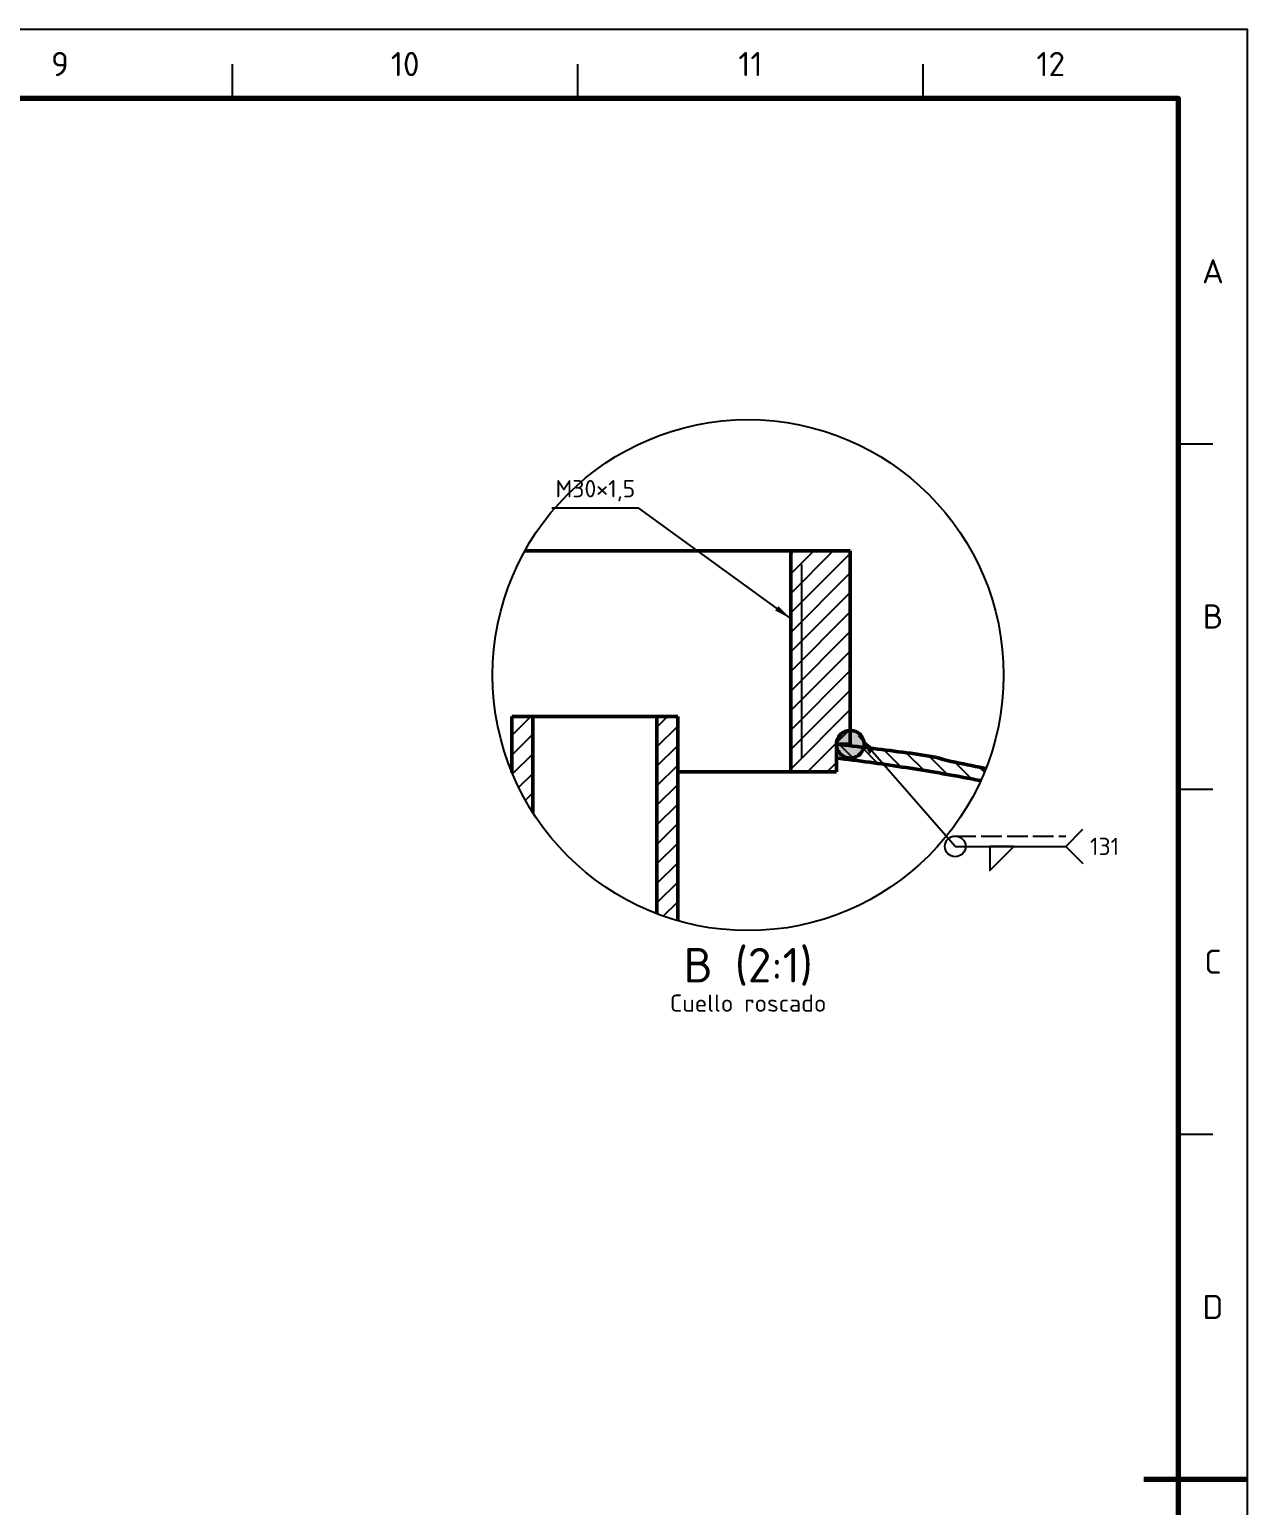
# Model space of a CAD drawing. Header units: millimetres. Extents: x 0 to 594, y 0 to 420.
# Drawn here: x 417.6 to 594, y 206.2 to 420 of the extents above; entities that cross this region are included whole.
import ezdxf
from ezdxf.enums import TextEntityAlignment as Align

# ---------------------------------------------------------------- set-up
doc = ezdxf.new("R2010")
doc.units = ezdxf.units.MM
doc.linetypes.add('ISO02-TRAZOS', pattern=[3.75, 3, -0.75])
for name, color, linetype, lineweight in [('01-VISIBLE', 7, 'CONTINUOUS', 50), ('05-RAYADO', 8, 'CONTINUOUS', 25), ('06-TEXTO', 7, 'CONTINUOUS', 25), ('07-RECUADRO', 7, 'CONTINUOUS', 70), ('08-FINA', 5, 'CONTINUOUS', 25), ('12-SOLDADURA', 6, 'CONTINUOUS', 25)]:
    doc.layers.add(name, color=color, linetype=linetype, lineweight=lineweight)
doc.styles.add('ISO3098', font='isocpeur.ttf')

msp = doc.modelspace()

# ---------------------------------------------------------------- hatches: boundary and pattern name
at = {"layer": '05-RAYADO'}
h = msp.add_hatch(dxfattribs=at)
h.set_pattern_fill('ANSI31', scale=0.62992)
h.paths.add_polyline_path([(534.487, 316.5), (534.487, 312.491), (527.843, 312.491), (527.843, 344.5), (536.467, 344.5), (536.467, 316.5)])
h = msp.add_hatch(dxfattribs=at)
h.set_pattern_fill('ANSI31', scale=0.62992)
h.paths.add_polyline_path([(487.467, 320.5), (490.467, 320.5), (490.467, 306.614), (490.407, 306.705), (489.931, 307.478), (489.473, 308.263), (489.036, 309.058), (488.617, 309.864), (488.219, 310.68), (487.841, 311.506), (487.483, 312.341), (487.467, 312.382)])
h = msp.add_hatch(dxfattribs=at)
h.set_pattern_fill('ANSI31', scale=0.62992)
h.paths.add_polyline_path([(511.467, 320.5), (511.467, 290.936), (510.926, 291.093), (510.06, 291.367), (509.202, 291.663), (508.467, 291.936), (508.467, 320.5)])
h = msp.add_hatch(color=7, dxfattribs=at)
h.dxf.hatch_style = 1
h.paths.add_polyline_path([(538.426, 316.097), (538.305, 315.711), (538.108, 315.357), (537.845, 315.05), (537.525, 314.803), (537.161, 314.624), (536.77, 314.523), (536.365, 314.503), (535.965, 314.564), (535.586, 314.704), (535.242, 314.918), (534.949, 315.197), (534.718, 315.529), (534.558, 315.901), (534.477, 316.298), (534.477, 316.702), (534.558, 317.099), (534.718, 317.471), (534.949, 317.803), (535.242, 318.082), (535.586, 318.296), (535.965, 318.436), (536.365, 318.497), (536.77, 318.477), (537.161, 318.376), (537.525, 318.197), (537.845, 317.95), (538.108, 317.643), (538.305, 317.289), (538.426, 316.903), (538.467, 316.5)])
h = msp.add_hatch(dxfattribs=at)
h.set_pattern_fill('ANSI31', scale=0.62992, angle=90)
h.paths.add_polyline_path([(534.992, 316.438), (535.517, 316.375), (536.042, 316.313), (536.567, 316.25), (537.092, 316.188), (537.617, 316.125), (538.142, 316.062), (538.667, 315.999), (539.192, 315.935), (539.717, 315.871), (540.242, 315.807), (540.767, 315.743), (541.292, 315.679), (541.817, 315.614), (542.341, 315.548), (542.866, 315.482), (543.391, 315.416), (543.915, 315.349), (544.44, 315.281), (544.964, 315.211), (545.488, 315.141), (546.012, 315.069), (546.535, 314.995), (547.059, 314.917), (547.581, 314.836), (548.102, 314.747), (548.621, 314.645), (549.135, 314.521), (549.643, 314.374), (550.152, 314.231), (550.665, 314.103), (551.181, 313.986), (551.698, 313.874), (552.215, 313.765), (552.733, 313.658), (553.251, 313.552), (553.77, 313.447), (554.288, 313.344), (554.807, 313.24), (555.325, 313.137), (555.844, 313.035), (556.107, 312.983), (555.85, 312.341), (555.492, 311.506), (555.36, 311.218), (555.054, 311.278), (554.542, 311.376), (554.031, 311.474), (553.519, 311.571), (553.007, 311.667), (552.494, 311.762), (551.982, 311.856), (551.469, 311.95), (550.956, 312.042), (550.443, 312.133), (549.93, 312.223), (549.417, 312.312), (548.903, 312.401), (548.39, 312.488), (547.876, 312.575), (547.362, 312.66), (546.848, 312.745), (546.334, 312.828), (545.819, 312.911), (545.305, 312.993), (544.79, 313.073), (544.275, 313.153), (543.76, 313.232), (543.245, 313.31), (542.729, 313.387), (542.214, 313.463), (541.698, 313.538), (541.183, 313.612), (540.667, 313.685), (540.151, 313.757), (539.635, 313.829), (539.118, 313.899), (538.602, 313.969), (538.086, 314.037), (537.569, 314.105), (537.052, 314.171), (536.535, 314.237), (536.018, 314.302), (535.501, 314.366), (534.984, 314.429), (534.467, 314.491), (534.467, 316.5)])
at = {"layer": '08-FINA'}
h = msp.add_hatch(color=7, dxfattribs=at)
h.dxf.hatch_style = 1
h.paths.add_polyline_path([(527.843, 334.7), (526.056, 336.494), (525.586, 335.847)])
h = msp.add_hatch(color=7, dxfattribs=at)
h.dxf.hatch_style = 1
h.paths.add_polyline_path([(537.667, 317.7), (539.266, 315.113), (540.018, 315.772)])

# ---------------------------------------------------------------- linework, layer by layer
at = {"layer": '01-VISIBLE'}
for points in [[(527.843, 344.5), (527.239, 344.5), (526.635, 344.5), (526.031, 344.5), (525.428, 344.5), (524.824, 344.5), (524.22, 344.5), (523.616, 344.5), (523.013, 344.5), (522.409, 344.5), (521.805, 344.5), (521.201, 344.5), (520.598, 344.5), (519.994, 344.5), (519.39, 344.5), (518.786, 344.5), (518.183, 344.5), (517.579, 344.5), (516.975, 344.5), (516.372, 344.5), (515.768, 344.5), (515.164, 344.5), (514.56, 344.5), (513.957, 344.5), (513.353, 344.5), (512.749, 344.5), (512.145, 344.5), (511.542, 344.5), (510.938, 344.5), (510.334, 344.5), (509.73, 344.5), (509.127, 344.5), (508.523, 344.5), (507.919, 344.5), (507.315, 344.5), (506.712, 344.5), (506.108, 344.5), (505.504, 344.5), (504.9, 344.5), (504.297, 344.5), (503.693, 344.5), (503.089, 344.5), (502.485, 344.5), (501.882, 344.5), (501.278, 344.5), (500.674, 344.5), (500.07, 344.5), (499.467, 344.5), (498.863, 344.5), (498.259, 344.5), (497.655, 344.5), (497.052, 344.5), (496.448, 344.5), (495.844, 344.5), (495.24, 344.5), (494.637, 344.5), (494.033, 344.5), (493.429, 344.5), (492.825, 344.5), (492.222, 344.5), (491.618, 344.5), (491.014, 344.5), (490.41, 344.5), (489.807, 344.5), (489.343, 344.5)], [(536.467, 344.5), (527.843, 344.5)], [(527.843, 344.5), (527.843, 312.491)], [(536.467, 316.5), (536.467, 344.5)], [(487.467, 312.382), (487.467, 320.5)], [(490.467, 320.5), (487.467, 320.5)], [(508.467, 320.5), (507.867, 320.5), (507.267, 320.5), (506.667, 320.5), (506.067, 320.5), (505.467, 320.5), (504.867, 320.5), (504.267, 320.5), (503.667, 320.5), (503.067, 320.5), (502.467, 320.5), (501.867, 320.5), (501.267, 320.5), (500.667, 320.5), (500.067, 320.5), (499.467, 320.5), (498.867, 320.5), (498.267, 320.5), (497.667, 320.5), (497.067, 320.5), (496.467, 320.5), (495.867, 320.5), (495.267, 320.5), (494.667, 320.5), (494.067, 320.5), (493.467, 320.5), (492.867, 320.5), (492.267, 320.5), (491.667, 320.5), (491.067, 320.5), (490.467, 320.5)], [(490.467, 306.614), (490.467, 320.5)], [(511.467, 320.5), (508.467, 320.5)], [(508.467, 291.936), (508.467, 320.5)], [(511.467, 290.936), (511.467, 320.5)], [(536.467, 318.5), (536.264, 318.49), (536.064, 318.459), (535.868, 318.408), (535.678, 318.338), (535.496, 318.249), (535.324, 318.142), (535.164, 318.018), (535.017, 317.878), (534.885, 317.724), (534.769, 317.558), (534.671, 317.381), (534.591, 317.195), (534.531, 317.001), (534.49, 316.803), (534.469, 316.601), (534.469, 316.399), (534.49, 316.197), (534.531, 315.999), (534.591, 315.805), (534.671, 315.619), (534.769, 315.442), (534.885, 315.276), (535.017, 315.122), (535.164, 314.982), (535.324, 314.858), (535.496, 314.751), (535.678, 314.662), (535.868, 314.592), (536.064, 314.541), (536.264, 314.51), (536.467, 314.5)], [(538.467, 316.5), (538.456, 316.709), (538.423, 316.916), (538.369, 317.118), (538.294, 317.313), (538.199, 317.5), (538.085, 317.676), (537.953, 317.838), (537.805, 317.986), (537.642, 318.118), (537.467, 318.232), (537.28, 318.327), (537.085, 318.402), (536.882, 318.456), (536.676, 318.489), (536.467, 318.5)], [(556.107, 312.983), (555.797, 313.044), (555.207, 313.161), (554.618, 313.278), (554.029, 313.395), (553.44, 313.514), (552.851, 313.633), (552.262, 313.755), (551.674, 313.879), (551.087, 314.007), (550.502, 314.143), (549.92, 314.294), (549.343, 314.463), (548.762, 314.614), (548.173, 314.734), (547.581, 314.836), (546.987, 314.928), (546.393, 315.015), (545.798, 315.099), (545.202, 315.18), (544.606, 315.259), (544.011, 315.336), (543.415, 315.413), (542.818, 315.488), (542.222, 315.563), (541.626, 315.637), (541.029, 315.711), (540.433, 315.784), (539.837, 315.857), (539.24, 315.929), (538.643, 316.001), (538.047, 316.073), (537.45, 316.145), (536.854, 316.216), (536.257, 316.287), (535.66, 316.358), (535.063, 316.429), (534.467, 316.5)], [(534.467, 316.5), (534.467, 314.491)], [(534.487, 312.491), (534.487, 316.5)], [(536.467, 316.5), (534.487, 316.5)], [(536.467, 314.5), (536.676, 314.511), (536.882, 314.544), (537.085, 314.598), (537.28, 314.673), (537.467, 314.768), (537.642, 314.882), (537.805, 315.014), (537.953, 315.162), (538.085, 315.324), (538.199, 315.5), (538.294, 315.687), (538.369, 315.882), (538.423, 316.084), (538.456, 316.291), (538.467, 316.5)], [(534.467, 314.491), (535.063, 314.419), (535.659, 314.346), (536.255, 314.272), (536.851, 314.197), (537.447, 314.121), (538.042, 314.043), (538.638, 313.964), (539.233, 313.884), (539.828, 313.802), (540.423, 313.719), (541.018, 313.636), (541.612, 313.55), (542.207, 313.464), (542.801, 313.376), (543.395, 313.287), (543.988, 313.197), (544.582, 313.106), (545.176, 313.013), (545.769, 312.919), (546.362, 312.824), (546.955, 312.727), (547.547, 312.629), (548.14, 312.53), (548.732, 312.43), (549.324, 312.329), (549.915, 312.226), (550.507, 312.122), (551.098, 312.016), (551.689, 311.91), (552.28, 311.802), (552.871, 311.693), (553.461, 311.582), (554.051, 311.47), (554.641, 311.357), (555.231, 311.243), (555.36, 311.218)], [(487.467, 312.491), (487.423, 312.491)], [(527.843, 312.491), (527.236, 312.491), (526.63, 312.491), (526.023, 312.491), (525.417, 312.491), (524.81, 312.491), (524.204, 312.491), (523.597, 312.491), (522.991, 312.491), (522.384, 312.491), (521.777, 312.491), (521.171, 312.491), (520.564, 312.491), (519.958, 312.491), (519.351, 312.491), (518.745, 312.491), (518.138, 312.491), (517.532, 312.491), (516.925, 312.491), (516.319, 312.491), (515.712, 312.491), (515.106, 312.491), (514.499, 312.491), (513.893, 312.491), (513.286, 312.491), (512.68, 312.491), (512.073, 312.491), (511.467, 312.491)], [(534.487, 312.491), (527.843, 312.491)]]:
    msp.add_lwpolyline(points, dxfattribs=at)
at = {"layer": '07-RECUADRO'}
msp.add_line((594, 210), (579, 210), dxfattribs=at)
msp.add_lwpolyline([(20, 10), (584, 10), (584, 410), (20, 410)], close=True, dxfattribs=at)
at = {"layer": '08-FINA'}
for p, q in [((447, 410), (447, 415)), ((497, 410), (497, 415)), ((547, 410), (547, 415)), ((584, 360), (589, 360)), ((505.843, 350.7), (493.243, 350.7)), ((527.843, 334.7), (505.843, 350.7)), ((529.467, 314.5), (529.467, 342.5)), ((584, 310), (589, 310)), ((584, 260), (589, 260))]:
    msp.add_line(p, q, dxfattribs=at)
msp.add_lwpolyline([(0, 0), (594, 0), (594, 420), (0, 420)], close=True, dxfattribs=at)
msp.add_circle((521.667, 326.5), 37, dxfattribs=at)
at = {"layer": '12-SOLDADURA'}
for p, q in [((551.667, 301.7), (537.667, 317.7)), ((567.667, 301.7), (570.167, 304.2)), ((551.667, 301.7), (567.667, 301.7)), ((567.667, 301.7), (570.167, 299.2))]:
    msp.add_line(p, q, dxfattribs=at)
at = {"layer": '12-SOLDADURA', "linetype": 'ISO02-TRAZOS'}
msp.add_line((551.667, 303.2), (567.667, 303.2), dxfattribs=at)
at = {"layer": '12-SOLDADURA'}
msp.add_lwpolyline([(556.667, 301.7), (556.667, 298.2), (560.167, 301.7)], close=True, dxfattribs=at)
msp.add_circle((551.667, 301.7), 1.5, dxfattribs=at)

# ---------------------------------------------------------------- texts
at = {"layer": '06-TEXTO', "style": 'ISO3098'}
for s, height, p in [('9', 3.5, (422, 415)), ('10', 3.5, (472, 415)), ('11', 3.5, (522, 415)), ('12', 3.5, (565.5, 415)), ('A', 3.5, (589, 385)), ('B', 3.5, (589, 335)), ('B (2:1)', 5, (521.667, 284.5)), ('C', 3.5, (589, 285)), ('Cuello roscado', 2.5, (521.667, 279)), ('D', 3.5, (589, 235))]:
    msp.add_text(s, height=height, dxfattribs=at).set_placement(p, align=Align.MIDDLE_CENTER)
msp.add_text('M30×1,5', height=2.5, dxfattribs=at).set_placement((499.543, 351.5), align=Align.BOTTOM_CENTER)
at = {"layer": '12-SOLDADURA', "style": 'ISO3098'}
msp.add_text('131', height=2.5, dxfattribs=at).set_placement((571.167, 301.7), align=Align.MIDDLE_LEFT)

doc.saveas('drawing.dxf')
